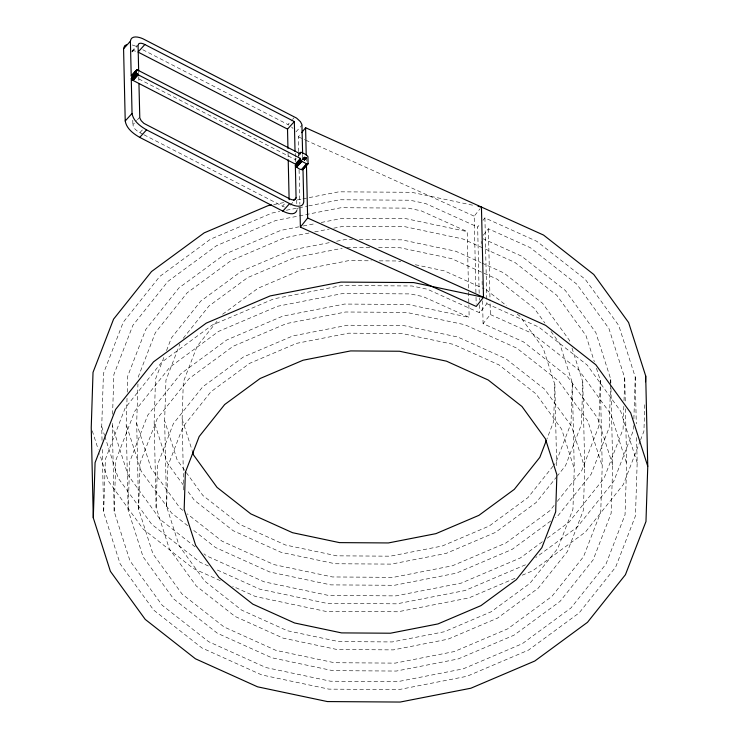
<?xml version="1.0" encoding="UTF-8"?>
<svg xmlns="http://www.w3.org/2000/svg" width="739" height="739" viewBox="0 0 739 739"><rect width="100%" height="100%" fill="white"/><g stroke="black" fill="none" stroke-linecap="round" stroke-linejoin="round"><path stroke-width="0.55" stroke-dasharray="3.69 2.77" d="M102.037 440.333L101.723 426.615L103.442 373.481L123.219 322.269L159.707 276.488L210.421 239.233L271.915 213.072L279.721 211.539M636.602 437.58L637.175 462.743L635.457 515.877L615.679 567.081L579.191 612.871L528.477 650.117L466.983 676.287L398.912 689.598L328.901 689.136L261.726 674.938L201.95 647.964L153.657 610.072L120.134 563.82L103.672 512.376L105.381 459.242L125.159 408.039L161.656 362.249L212.37 325.003L273.864 298.833L341.926 285.522L411.937 285.984L427.456 289.263L479.611 312.791L486.872 303.683L486.798 300.246M625.443 408.824L626.69 463.713L625.037 514.769L606.045 563.959L570.988 607.948L522.261 643.724L463.187 668.869L397.794 681.654L330.536 681.21L265.994 667.566L208.574 641.664L162.174 605.25L129.972 560.827L114.157 511.397L112.282 423.373M112.577 414.293L113.861 374.59L132.854 325.4L167.91 281.411L216.638 245.625L275.712 220.49L298.26 216.074M114.157 511.397L115.801 460.351L134.803 411.161L169.859 367.172L218.587 331.395L277.652 306.251L343.053 293.466L410.311 293.91L423.179 296.625L469.154 317.373L468.868 304.791M610.968 388.4L612.705 465.016L611.144 513.282L593.186 559.793L560.042 601.38L513.974 635.207L458.125 658.976L396.298 671.058L332.716 670.642L271.693 657.747L217.405 633.258L173.536 598.83L143.089 556.827L128.143 510.104L126.193 424.334L127.043 397.905M127.228 392.16L127.745 376.077L145.712 329.566L178.856 287.979L224.924 254.151L280.774 230.383L298.759 226.864M128.143 510.104L129.695 461.838L147.661 415.327L180.806 373.74L226.864 339.912L282.714 316.144L344.54 304.052L408.131 304.477L469.154 317.373M596.438 368.234L600.271 380.234L602.22 465.995L600.733 512.164L583.542 556.661L551.839 596.447L507.767 628.815L454.328 651.558L395.18 663.123L334.342 662.717L275.961 650.385L224.028 626.949L182.062 594.017L152.927 553.825L138.627 509.125L136.678 423.364L137.953 383.947M138.627 509.125L140.114 462.956L157.296 418.459L189.008 378.664L233.081 346.305L286.51 323.562L345.667 311.997L406.496 312.403L464.877 324.735L516.82 348.171L558.786 381.102L587.911 421.285L602.22 465.995M572.004 348.134L582.794 381.86L584.743 467.621L583.367 510.307L567.478 551.451L538.158 588.244L497.412 618.164L448 639.189L393.314 649.886L337.067 649.516L283.083 638.108L235.057 616.437L196.26 585.99L169.333 548.828L156.105 507.499L154.155 421.738L155.532 379.042L164.492 355.838M156.105 507.499L157.481 464.803L173.369 423.669L202.689 386.876L243.436 356.955L292.838 335.931L347.533 325.234L403.78 325.603L457.755 337.012L505.781 358.683L544.578 389.13L571.515 426.283L584.743 467.621M550.971 331.432L559.728 343.524L572.309 382.83L574.258 468.591L572.947 509.199L557.834 548.329L529.946 583.311L491.195 611.772L444.213 631.771L392.197 641.942L338.693 641.591L287.36 630.736L241.681 610.137L204.786 581.177L179.171 545.835L166.589 506.52L164.64 420.759L165.952 380.16L179.836 344.198M166.589 506.52L167.901 465.921L183.013 426.791L210.892 391.799L249.653 363.339L296.635 343.349L348.651 333.178L402.145 333.529L453.487 344.374L499.158 364.983L536.061 393.942L561.677 429.285L574.258 468.591M183.725 489.985L182.117 419.133L183.318 382.008L197.128 346.24L218.374 319.581M517.254 314.121L519.914 316.209L543.331 348.522L554.832 384.456L553.631 421.581L546.731 439.465M572.309 382.83L570.998 423.438L555.885 462.568L553.742 465.256M582.794 381.86L581.417 424.546L565.529 465.69L557.659 475.556M600.271 380.234L598.784 426.403L581.593 470.9L556.938 501.846M610.571 385.001L609.204 427.521L591.237 474.022L558.093 515.61L555.331 517.642M610.608 383.855L610.756 379.255L595.81 332.532L565.363 290.519L521.494 256.1L483.204 238.826M623.827 406.311L623.097 428.999L604.096 478.198L569.039 522.177L546.971 538.389M624.012 400.64L624.741 377.952L608.927 328.532L576.725 284.099L530.325 247.694L488.405 228.776L483.121 235.408M633.656 425.59L633.508 430.116L613.739 481.32L577.242 527.11L535.747 557.585M633.877 418.81L635.226 376.982L618.765 325.529L585.242 279.287L536.948 241.385L484.923 217.913L482.946 220.398M644.787 404.769L643.928 431.225L640.639 439.742M138.165 377.186L155.356 332.689L187.059 292.903L231.131 260.534L284.57 237.801L310.232 232.776M166.534 350.563L171.42 337.899L200.74 301.115L241.487 271.185L290.889 250.161L329.954 242.531M640.233 440.804L623.374 484.442L585.454 532.034L532.736 570.748L522.261 575.201M298.676 151.689L298.334 136.835L300.311 134.35M183.207 338.333L208.943 306.038L247.704 277.578L294.685 257.578L342.185 248.295M475.925 292.736L474.189 216.167L480.128 208.712M479.168 293.355L477.662 227.03L480.304 223.714M612.705 465.016L597.749 418.292L567.303 376.29L523.443 341.861L483.084 323.654L490.345 314.537L490.059 301.965M553.031 466.152L528.006 497.55L489.246 526.011L442.264 546.01L390.247 556.181L336.753 555.83L285.411 544.976L239.741 524.367L202.837 495.407L185.313 471.233M556.947 476.461L536.209 502.474L495.463 532.403L446.06 553.428L391.365 564.116L335.118 563.746L281.143 552.347L233.118 530.676L194.311 500.229L186.912 490.003M554.121 505.384L549.89 510.686L505.818 543.054L452.388 565.797L393.231 577.353L332.402 576.956L274.021 564.614L222.079 541.188L187.253 513.854M131.736 51.379L137.038 45.522M132.013 52.026L138.073 45.338M142.95 134.249C138.941 132.253 133.685 129.713 132.891 124.771L136.678 120.586M137.436 119.755L139.708 117.242M139.874 132.669L142.904 129.325M142.793 49.735L287.924 124.531L291.72 120.346M292.478 119.506L293.993 117.834M295.942 131.893L302.002 125.205M295.258 161.795L295.203 159.541L300.32 153.897M301.872 159.569L304.801 156.345M302.112 159.726L305.031 156.492M302.343 159.883L306.722 155.051M302.565 160.067L305.484 156.834M303.498 159.439L305.687 157.019M303.683 159.633L305.872 157.213M303.849 159.827L306.048 157.407M303.997 160.021L306.916 156.797M304.117 160.215L307.766 156.188M304.209 160.409L306.399 157.989M304.274 160.585L306.463 158.164M143.976 134.784L282.464 206.144L284.737 203.641M290.288 205.165L294.076 200.99M296.93 209.46L298.445 207.788M222.624 314.251L258.059 288.228L301.013 269.947L348.568 260.655L371.32 260.802M550.721 521.023L512.025 549.446L456.185 573.215L394.358 585.297L330.767 584.882L269.744 571.986L215.455 547.488L192.177 529.226M542.38 541.761L520.311 557.963L461.238 583.108L395.845 595.893L328.587 595.449L264.045 581.805L206.624 555.894L203.946 553.797M132.105 51.083L133.787 50.732L136.937 51.536M525.466 564.808L465.034 590.526L396.972 603.828L326.961 603.366L259.777 589.168L215.733 569.298M514.926 578.323L468.831 597.943L398.09 611.772L325.326 611.292L255.5 596.539L232.72 586.258M273.735 204.555L284.958 202.357M297.318 199.946L301.808 199.059M302.925 198.846L338.859 191.817L411.623 192.297L473.588 205.396M286.418 210.236L307.618 206.089M308.736 205.867L339.986 199.761L409.997 200.223L425.507 203.502L477.662 227.03M299.387 215.862L341.104 207.705L408.362 208.149L421.23 210.864L467.205 231.603L468.554 291.074M303.249 225.986L315.618 223.566M321.234 222.467L342.6 218.291L406.182 218.707L467.205 231.603M314.703 231.907L329.206 229.072M333.668 228.194L343.718 226.236L404.556 226.633L462.928 238.974L514.871 262.41L556.836 295.341L585.962 335.524L594.341 361.694M336.651 241.219L345.584 239.473L352.475 239.519M359.357 239.565L401.831 239.842L455.806 251.251L480.867 262.557M346.702 247.417L370.608 247.574M378.571 247.62L400.205 247.768L451.538 258.613L497.208 279.222L534.112 308.181L544.902 323.063M379.283 260.849L397.48 260.969L400.834 261.68M415.364 264.747L444.416 270.89L484.091 288.792M132.226 44.968L135.819 46.215M284.423 207.012L282.464 206.144M298.334 136.835L304.644 139.68M305.697 140.151L474.189 216.167M481.911 263.029L503.832 272.913L542.638 303.369L569.566 340.522L570.268 342.702M486.872 303.683L538.897 327.146L587.191 365.048L620.705 411.3L637.175 462.743M490.345 314.537L532.274 333.455L578.665 369.869L610.867 414.293L626.69 463.713M208.389 565.991L200.001 562.203L151.707 524.302L118.185 478.059L104.873 436.463M220.296 580.651L193.378 568.513L143.19 529.124L108.347 481.052L99.617 453.774M138.84 78.953L295.203 159.541M287.924 124.531L288.866 125.048M486.179 289.734L506.594 305.752M182.792 510.353L180.113 508.256L150.987 468.064L136.678 423.364M187.706 525.715L171.596 513.069L141.149 471.066L126.193 424.334M195.022 546.795L160.234 519.489L128.032 475.057L112.208 425.636M291.517 126.979L293.013 128.457M184.639 470.3L177.221 460.074L164.64 420.759M183.54 485.366L167.383 463.067L154.155 421.738M182.117 419.133L192.223 450.716M101.723 426.615L104.532 435.373M92.283 430.865L98.222 449.414M635.226 376.982L636.288 423.863M624.741 377.952L625.286 401.97M610.756 379.255L610.867 383.827M554.832 384.456L556.726 467.879M488.405 228.776L490.04 300.819M484.923 217.913L486.77 299.101M481.218 241.32L481.265 243.611M482.124 281.347L482.197 284.774M482.567 300.782L483.084 323.654M479.269 297.928L479.325 300.219M479.426 304.791L479.611 312.791M476.027 297.3L476.184 304.163M468.581 292.21L468.84 303.646M306.269 157.425L306.38 161.998M298.695 152.834L298.778 156.262M299.083 169.97L299.868 204.25M295.655 153.343L295.729 156.779M295.757 157.924L295.812 160.215M296.718 200.297L296.792 203.733M288.062 153.001L288.164 157.555M138.683 72.228L138.766 75.59M138.784 76.717L138.941 83.47M132.78 120.208L132.891 124.771M102.241 449.488L103.672 512.376M302.639 154.349L302.759 159.957"/><path stroke-width="1.11" d="M301.632 132.687L305.595 127.718L543.571 235.085L593.768 274.474L628.603 322.537L645.71 376.003L647.761 466.281L645.978 521.503L625.425 574.72L587.496 622.312L534.787 661.026L470.882 688.221L400.141 702.05L327.377 701.57L257.551 686.817L195.429 658.791L145.232 619.402L110.397 571.33L93.29 517.863L95.072 462.642L115.626 409.424L153.546 361.833L206.264 323.128L270.169 295.923L340.91 282.095L413.674 282.575L483.5 297.327L481.449 207.049L478.078 206.338M645.526 381.758L645.71 376.003M296.829 210.578C294.556 216.222 286.769 213.072 282.825 211.114L139.736 137.38C133.436 133.777 126.452 128.595 125.224 120.974L123.579 48.756L124.595 45.855L126.415 44.783M136.66 69.993L136.429 73.069L138.175 74.796L300.422 158.405L300.524 159.873L301.66 161.213L306.713 163.864L308.052 163.762L307.932 156.548L306.26 154.737L301.235 152.262L300.348 152.493L300.32 153.897L138.073 70.279L136.66 69.993L131.209 75.988L130.406 41.227C131.154 34.317 140.576 37.319 144.502 39.573L296.607 118.111L300.459 121.695L301.928 124.577L302.62 153.232M300.468 159.698L295.351 165.342L296.071 197.83C295.84 201.285 291.148 199.752 289.282 198.625L143.902 123.376L141.158 120.66L139.8 117.981L138.941 83.47M131.209 75.988L132.493 75.72M546.324 440.518L539.821 457.358L514.326 489.338L478.89 515.36L435.936 533.641L388.381 542.943L339.469 542.62L292.533 532.699L250.78 513.864L217.035 487.38L193.618 455.076L192.574 451.806M483.5 297.327L476.23 306.445L300.385 227.113L307.646 217.996L306.426 164.289M123.579 48.756L130.406 41.227M295.027 151.384L294.344 121.575L144.862 44.543L138.045 52.072L287.517 129.103L287.961 148.447M131.699 75.6L136.817 69.956M131.875 75.6L136.992 69.956M132.069 75.618L133.528 74.002M134.988 72.385L137.186 69.974M132.272 75.655L133.741 74.048M135.2 72.431L137.389 70.011M295.351 165.342C296.681 167.67 300.671 170.589 302.99 169.277L303.747 201.941C302.99 208.851 293.568 205.848 289.642 203.594L146.553 129.852C140.253 126.258 133.279 121.067 132.041 113.446L131.265 78.546L136.382 72.902M300.422 158.405L295.304 164.049L133.057 80.44L131.311 78.713L136.429 73.069M131.394 78.888L136.503 73.244M131.496 79.073L136.613 73.429M131.634 79.267L136.743 73.623M131.791 79.452L136.9 73.808M131.967 79.646L137.084 74.002M132.161 79.821L137.278 74.177M132.373 79.997L137.491 74.353M132.595 80.163L137.713 74.519M132.826 80.311L137.944 74.667M133.057 80.44L138.175 74.796M125.224 120.974L132.041 113.446M139.736 137.38L146.553 129.852M287.517 129.103L294.344 121.575M298.842 154.229L300.431 152.391M295.406 165.518L300.524 159.873M295.489 165.712L300.607 160.067M295.609 165.905L300.718 160.261M295.748 166.099L300.865 160.455M295.923 166.303L301.032 160.659M296.108 166.497L301.226 160.853M296.321 166.681L301.438 161.037M296.551 166.857L301.66 161.213M296.782 167.023L301.9 161.379M301.595 169.508L306.713 163.864M301.835 169.582L306.944 163.938M302.057 169.637L307.165 163.993M302.26 169.665L307.378 164.021M302.454 169.665L307.729 163.993M302.75 169.582L308.108 163.633M282.825 211.114L289.642 203.594M293.799 200.334L296.071 197.83M271.49 204.989L268.118 205.645L204.213 232.85L151.504 271.555L113.575 319.146L93.022 372.364L91.239 427.585L93.29 517.863M307.646 217.996L545.622 325.354L595.81 364.743L630.653 412.815L647.761 466.281M144.862 44.543C142.996 43.416 138.304 41.883 138.073 45.338L138.664 71.11M305.595 127.718L306.223 155.144M299.942 207.687L300.385 227.113M288.219 159.827L289.125 199.659M185.369 472.286L184.168 509.411L195.669 545.354L219.086 577.658L252.821 604.142L294.584 622.977L341.52 632.898L390.432 633.221L437.987 623.919L480.941 605.638L516.376 579.616L541.872 547.627L555.682 511.859L556.883 474.734L545.382 438.79L521.965 406.487L488.22 380.012L446.467 361.168L399.531 351.247L350.619 350.923L303.064 360.226L260.11 378.507L224.674 404.529L199.179 436.518L185.369 472.286"/></g></svg>
